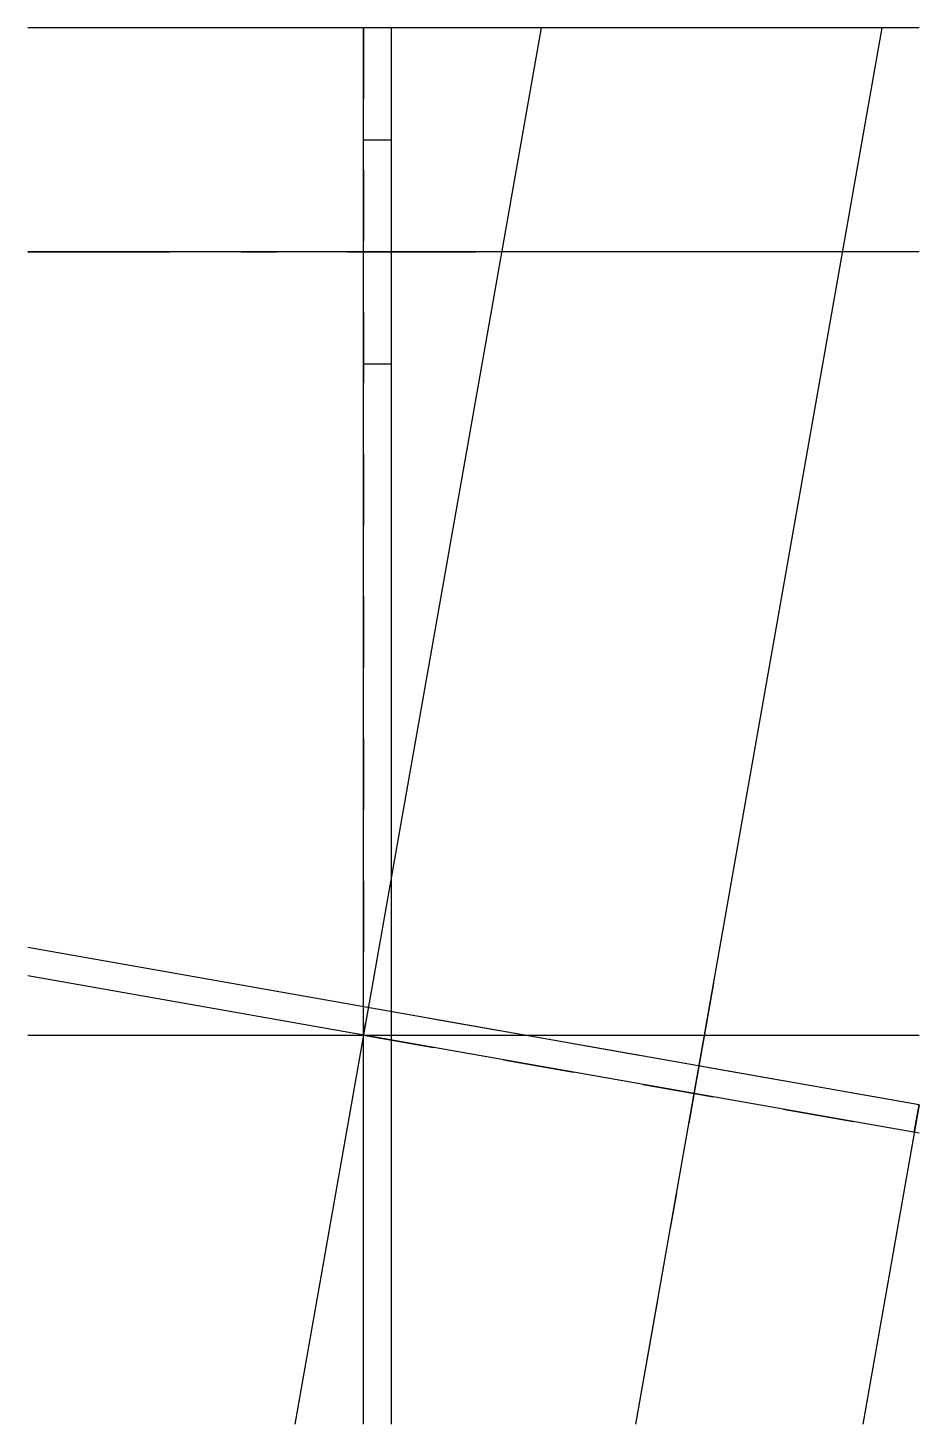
# Model space of a CAD drawing. Extents: x -30 to 50, y -35 to 90.
import ezdxf

# ---------------------------------------------------------------- set-up
doc = ezdxf.new("R2010")
doc.units = 0
doc.linetypes.add('CENTER', pattern=[28.575, 12.7, -6.35, 3.175, -6.35])
doc.linetypes.add('DASHED', pattern=[12.7, 6.35, -6.35])
doc.layers.get('0').update_dxf_attribs({"linetype": 'CONTINUOUS'})

msp = doc.modelspace()

# ---------------------------------------------------------------- linework, layer by layer
at = {"linetype": 'CONTINUOUS'}
for p, q in [((49.67, 90), (-30, 90)), ((15.87, 90), (-6.13, -34.75)), ((0, -34.75), (0, 90)), ((2.5, -34.75), (2.5, 90)), ((46.33, 90), (24.33, -34.75)), ((0, 80), (2.5, 80)), ((49.67, 70), (-30, 70)), ((0, 60), (2.5, 60)), ((49.67, -6.22), (-30, 7.83)), ((49.67, -8.76), (-30, 5.29)), ((-30, 0), (49.67, 0)), ((49.67, -6.22), (44.64, -34.75))]:
    msp.add_line(p, q, dxfattribs=at)
at = {"linetype": 'DASHED'}
for p, q in [((2.5, 90), (0, 90)), ((0, 90), (0, 0)), ((2.5, 2.1), (2.5, 90)), ((49.67, -6.22), (2.5, 2.1)), ((0, 0), (49.24, -8.68)), ((49.24, -8.68), (49.67, -6.22))]:
    msp.add_line(p, q, dxfattribs=at)
at = {"linetype": 'CENTER'}
for p, q in [((-30, 70), (10, 70)), ((31.28, 4.64), (24.33, -34.75))]:
    msp.add_line(p, q, dxfattribs=at)

doc.saveas('drawing.dxf')
